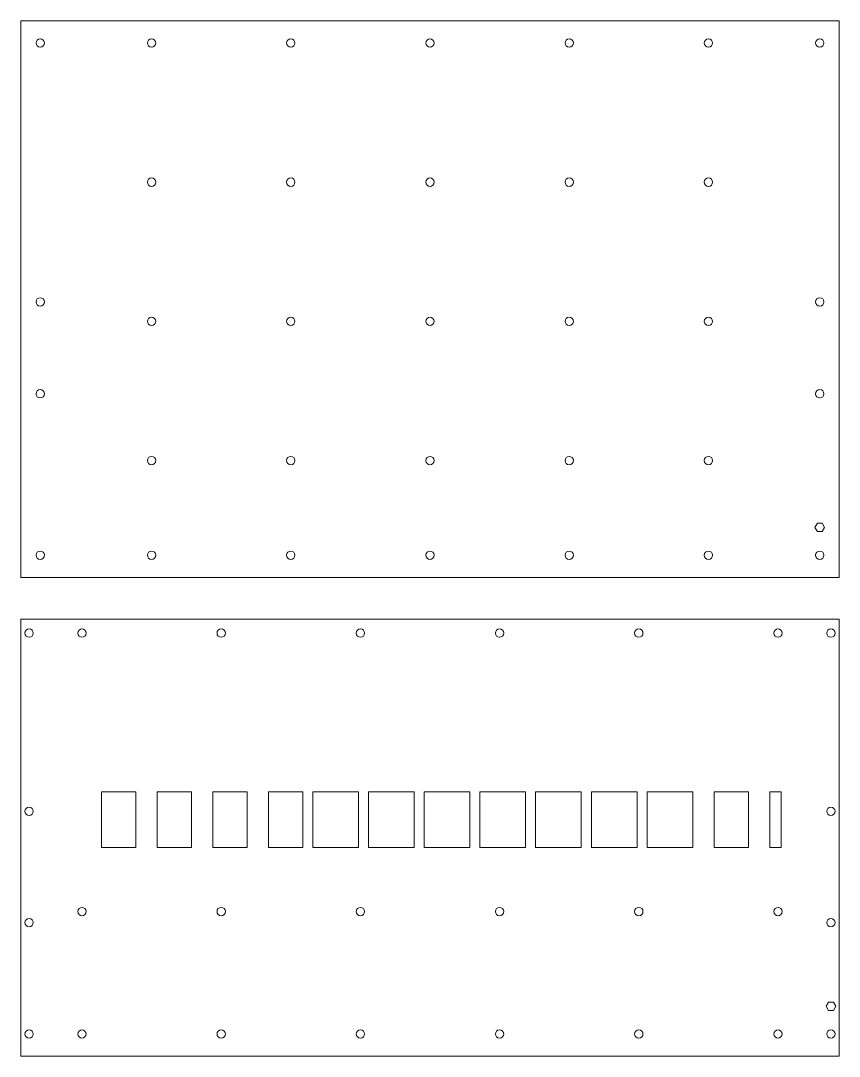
# Model space of a CAD drawing. Header units: millimetres. Extents: x -334 to 320, y -195 to 196.
# Drawn here: x -334 to -40, y -177 to 195 of the extents above; entities that cross this region are included whole.
import ezdxf

# ---------------------------------------------------------------- set-up
doc = ezdxf.new("R2010")
doc.units = ezdxf.units.MM
doc.header["$MEASUREMENT"] = 0
doc.layers.add('Layer 1', color=7, linetype='Continuous')

msp = doc.modelspace()

# ---------------------------------------------------------------- linework, layer by layer
at = {"layer": 'Layer 1', "lineweight": 15}
for points, knots in [([(-334, 195), (-334, 195), (-334, -5), (-334, -5), (-334, -5), (-334, -5), (-40, -5), (-40, -5), (-40, -5), (-40, -5), (-40, 195), (-40, 195), (-40, 195), (-40, 195), (-334, 195), (-334, 195)], [0, 0, 0, 0, 0.2, 0.2, 0.2, 0.2, 0.4, 0.4, 0.4, 0.4, 0.6, 0.6, 0.6, 0.6, 1, 1, 1, 1]), ([(-325.5, 187), (-325.5, 187.8284), (-326.1716, 188.5), (-327, 188.5), (-327, 188.5), (-327.8284, 188.5), (-328.5, 187.8284), (-328.5, 187), (-328.5, 187), (-328.5, 186.1716), (-327.8284, 185.5), (-327, 185.5), (-327, 185.5), (-326.1716, 185.5), (-325.5, 186.1716), (-325.5, 187)], [0, 0, 0, 0, 0.2, 0.2, 0.2, 0.2, 0.4, 0.4, 0.4, 0.4, 0.6, 0.6, 0.6, 0.6, 1, 1, 1, 1]), ([(-285.5, 187), (-285.5, 187.8284), (-286.1716, 188.5), (-287, 188.5), (-287, 188.5), (-287.8284, 188.5), (-288.5, 187.8284), (-288.5, 187), (-288.5, 187), (-288.5, 186.1716), (-287.8284, 185.5), (-287, 185.5), (-287, 185.5), (-286.1716, 185.5), (-285.5, 186.1716), (-285.5, 187)], [0, 0, 0, 0, 0.2, 0.2, 0.2, 0.2, 0.4, 0.4, 0.4, 0.4, 0.6, 0.6, 0.6, 0.6, 1, 1, 1, 1]), ([(-235.5, 187), (-235.5, 187.8284), (-236.1716, 188.5), (-237, 188.5), (-237, 188.5), (-237.8284, 188.5), (-238.5, 187.8284), (-238.5, 187), (-238.5, 187), (-238.5, 186.1716), (-237.8284, 185.5), (-237, 185.5), (-237, 185.5), (-236.1716, 185.5), (-235.5, 186.1716), (-235.5, 187)], [0, 0, 0, 0, 0.2, 0.2, 0.2, 0.2, 0.4, 0.4, 0.4, 0.4, 0.6, 0.6, 0.6, 0.6, 1, 1, 1, 1]), ([(-185.5, 187), (-185.5, 187.8284), (-186.1716, 188.5), (-187, 188.5), (-187, 188.5), (-187.8284, 188.5), (-188.5, 187.8284), (-188.5, 187), (-188.5, 187), (-188.5, 186.1716), (-187.8284, 185.5), (-187, 185.5), (-187, 185.5), (-186.1716, 185.5), (-185.5, 186.1716), (-185.5, 187)], [0, 0, 0, 0, 0.2, 0.2, 0.2, 0.2, 0.4, 0.4, 0.4, 0.4, 0.6, 0.6, 0.6, 0.6, 1, 1, 1, 1]), ([(-135.5, 187), (-135.5, 187.8284), (-136.1716, 188.5), (-137, 188.5), (-137, 188.5), (-137.8284, 188.5), (-138.5, 187.8284), (-138.5, 187), (-138.5, 187), (-138.5, 186.1716), (-137.8284, 185.5), (-137, 185.5), (-137, 185.5), (-136.1716, 185.5), (-135.5, 186.1716), (-135.5, 187)], [0, 0, 0, 0, 0.2, 0.2, 0.2, 0.2, 0.4, 0.4, 0.4, 0.4, 0.6, 0.6, 0.6, 0.6, 1, 1, 1, 1]), ([(-85.5, 187), (-85.5, 187.8284), (-86.1716, 188.5), (-87, 188.5), (-87, 188.5), (-87.8284, 188.5), (-88.5, 187.8284), (-88.5, 187), (-88.5, 187), (-88.5, 186.1716), (-87.8284, 185.5), (-87, 185.5), (-87, 185.5), (-86.1716, 185.5), (-85.5, 186.1716), (-85.5, 187)], [0, 0, 0, 0, 0.2, 0.2, 0.2, 0.2, 0.4, 0.4, 0.4, 0.4, 0.6, 0.6, 0.6, 0.6, 1, 1, 1, 1]), ([(-45.5, 187), (-45.5, 187.8284), (-46.1716, 188.5), (-47, 188.5), (-47, 188.5), (-47.8284, 188.5), (-48.5, 187.8284), (-48.5, 187), (-48.5, 187), (-48.5, 186.1716), (-47.8284, 185.5), (-47, 185.5), (-47, 185.5), (-46.1716, 185.5), (-45.5, 186.1716), (-45.5, 187)], [0, 0, 0, 0, 0.2, 0.2, 0.2, 0.2, 0.4, 0.4, 0.4, 0.4, 0.6, 0.6, 0.6, 0.6, 1, 1, 1, 1]), ([(-285.5, 137), (-285.5, 137.8284), (-286.1716, 138.5), (-287, 138.5), (-287, 138.5), (-287.8284, 138.5), (-288.5, 137.8284), (-288.5, 137), (-288.5, 137), (-288.5, 136.1716), (-287.8284, 135.5), (-287, 135.5), (-287, 135.5), (-286.1716, 135.5), (-285.5, 136.1716), (-285.5, 137)], [0, 0, 0, 0, 0.2, 0.2, 0.2, 0.2, 0.4, 0.4, 0.4, 0.4, 0.6, 0.6, 0.6, 0.6, 1, 1, 1, 1]), ([(-235.5, 137), (-235.5, 137.8284), (-236.1716, 138.5), (-237, 138.5), (-237, 138.5), (-237.8284, 138.5), (-238.5, 137.8284), (-238.5, 137), (-238.5, 137), (-238.5, 136.1716), (-237.8284, 135.5), (-237, 135.5), (-237, 135.5), (-236.1716, 135.5), (-235.5, 136.1716), (-235.5, 137)], [0, 0, 0, 0, 0.2, 0.2, 0.2, 0.2, 0.4, 0.4, 0.4, 0.4, 0.6, 0.6, 0.6, 0.6, 1, 1, 1, 1]), ([(-185.5, 137), (-185.5, 137.8284), (-186.1716, 138.5), (-187, 138.5), (-187, 138.5), (-187.8284, 138.5), (-188.5, 137.8284), (-188.5, 137), (-188.5, 137), (-188.5, 136.1716), (-187.8284, 135.5), (-187, 135.5), (-187, 135.5), (-186.1716, 135.5), (-185.5, 136.1716), (-185.5, 137)], [0, 0, 0, 0, 0.2, 0.2, 0.2, 0.2, 0.4, 0.4, 0.4, 0.4, 0.6, 0.6, 0.6, 0.6, 1, 1, 1, 1]), ([(-135.5, 137), (-135.5, 137.8284), (-136.1716, 138.5), (-137, 138.5), (-137, 138.5), (-137.8284, 138.5), (-138.5, 137.8284), (-138.5, 137), (-138.5, 137), (-138.5, 136.1716), (-137.8284, 135.5), (-137, 135.5), (-137, 135.5), (-136.1716, 135.5), (-135.5, 136.1716), (-135.5, 137)], [0, 0, 0, 0, 0.2, 0.2, 0.2, 0.2, 0.4, 0.4, 0.4, 0.4, 0.6, 0.6, 0.6, 0.6, 1, 1, 1, 1]), ([(-85.5, 137), (-85.5, 137.8284), (-86.1716, 138.5), (-87, 138.5), (-87, 138.5), (-87.8284, 138.5), (-88.5, 137.8284), (-88.5, 137), (-88.5, 137), (-88.5, 136.1716), (-87.8284, 135.5), (-87, 135.5), (-87, 135.5), (-86.1716, 135.5), (-85.5, 136.1716), (-85.5, 137)], [0, 0, 0, 0, 0.2, 0.2, 0.2, 0.2, 0.4, 0.4, 0.4, 0.4, 0.6, 0.6, 0.6, 0.6, 1, 1, 1, 1]), ([(-325.5, 94), (-325.5, 94.8284), (-326.1716, 95.5), (-327, 95.5), (-327, 95.5), (-327.8284, 95.5), (-328.5, 94.8284), (-328.5, 94), (-328.5, 94), (-328.5, 93.1716), (-327.8284, 92.5), (-327, 92.5), (-327, 92.5), (-326.1716, 92.5), (-325.5, 93.1716), (-325.5, 94)], [0, 0, 0, 0, 0.2, 0.2, 0.2, 0.2, 0.4, 0.4, 0.4, 0.4, 0.6, 0.6, 0.6, 0.6, 1, 1, 1, 1]), ([(-45.5, 94), (-45.5, 94.8284), (-46.1716, 95.5), (-47, 95.5), (-47, 95.5), (-47.8284, 95.5), (-48.5, 94.8284), (-48.5, 94), (-48.5, 94), (-48.5, 93.1716), (-47.8284, 92.5), (-47, 92.5), (-47, 92.5), (-46.1716, 92.5), (-45.5, 93.1716), (-45.5, 94)], [0, 0, 0, 0, 0.2, 0.2, 0.2, 0.2, 0.4, 0.4, 0.4, 0.4, 0.6, 0.6, 0.6, 0.6, 1, 1, 1, 1]), ([(-285.5, 87), (-285.5, 87.8284), (-286.1716, 88.5), (-287, 88.5), (-287, 88.5), (-287.8284, 88.5), (-288.5, 87.8284), (-288.5, 87), (-288.5, 87), (-288.5, 86.1716), (-287.8284, 85.5), (-287, 85.5), (-287, 85.5), (-286.1716, 85.5), (-285.5, 86.1716), (-285.5, 87)], [0, 0, 0, 0, 0.2, 0.2, 0.2, 0.2, 0.4, 0.4, 0.4, 0.4, 0.6, 0.6, 0.6, 0.6, 1, 1, 1, 1]), ([(-235.5, 87), (-235.5, 87.8284), (-236.1716, 88.5), (-237, 88.5), (-237, 88.5), (-237.8284, 88.5), (-238.5, 87.8284), (-238.5, 87), (-238.5, 87), (-238.5, 86.1716), (-237.8284, 85.5), (-237, 85.5), (-237, 85.5), (-236.1716, 85.5), (-235.5, 86.1716), (-235.5, 87)], [0, 0, 0, 0, 0.2, 0.2, 0.2, 0.2, 0.4, 0.4, 0.4, 0.4, 0.6, 0.6, 0.6, 0.6, 1, 1, 1, 1]), ([(-185.5, 87), (-185.5, 87.8284), (-186.1716, 88.5), (-187, 88.5), (-187, 88.5), (-187.8284, 88.5), (-188.5, 87.8284), (-188.5, 87), (-188.5, 87), (-188.5, 86.1716), (-187.8284, 85.5), (-187, 85.5), (-187, 85.5), (-186.1716, 85.5), (-185.5, 86.1716), (-185.5, 87)], [0, 0, 0, 0, 0.2, 0.2, 0.2, 0.2, 0.4, 0.4, 0.4, 0.4, 0.6, 0.6, 0.6, 0.6, 1, 1, 1, 1]), ([(-135.5, 87), (-135.5, 87.8284), (-136.1716, 88.5), (-137, 88.5), (-137, 88.5), (-137.8284, 88.5), (-138.5, 87.8284), (-138.5, 87), (-138.5, 87), (-138.5, 86.1716), (-137.8284, 85.5), (-137, 85.5), (-137, 85.5), (-136.1716, 85.5), (-135.5, 86.1716), (-135.5, 87)], [0, 0, 0, 0, 0.2, 0.2, 0.2, 0.2, 0.4, 0.4, 0.4, 0.4, 0.6, 0.6, 0.6, 0.6, 1, 1, 1, 1]), ([(-85.5, 87), (-85.5, 87.8284), (-86.1716, 88.5), (-87, 88.5), (-87, 88.5), (-87.8284, 88.5), (-88.5, 87.8284), (-88.5, 87), (-88.5, 87), (-88.5, 86.1716), (-87.8284, 85.5), (-87, 85.5), (-87, 85.5), (-86.1716, 85.5), (-85.5, 86.1716), (-85.5, 87)], [0, 0, 0, 0, 0.2, 0.2, 0.2, 0.2, 0.4, 0.4, 0.4, 0.4, 0.6, 0.6, 0.6, 0.6, 1, 1, 1, 1]), ([(-325.5, 61), (-325.5, 61.8284), (-326.1716, 62.5), (-327, 62.5), (-327, 62.5), (-327.8284, 62.5), (-328.5, 61.8284), (-328.5, 61), (-328.5, 61), (-328.5, 60.1716), (-327.8284, 59.5), (-327, 59.5), (-327, 59.5), (-326.1716, 59.5), (-325.5, 60.1716), (-325.5, 61)], [0, 0, 0, 0, 0.2, 0.2, 0.2, 0.2, 0.4, 0.4, 0.4, 0.4, 0.6, 0.6, 0.6, 0.6, 1, 1, 1, 1]), ([(-45.5, 61), (-45.5, 61.8284), (-46.1716, 62.5), (-47, 62.5), (-47, 62.5), (-47.8284, 62.5), (-48.5, 61.8284), (-48.5, 61), (-48.5, 61), (-48.5, 60.1716), (-47.8284, 59.5), (-47, 59.5), (-47, 59.5), (-46.1716, 59.5), (-45.5, 60.1716), (-45.5, 61)], [0, 0, 0, 0, 0.2, 0.2, 0.2, 0.2, 0.4, 0.4, 0.4, 0.4, 0.6, 0.6, 0.6, 0.6, 1, 1, 1, 1]), ([(-285.5, 37), (-285.5, 37.8284), (-286.1716, 38.5), (-287, 38.5), (-287, 38.5), (-287.8284, 38.5), (-288.5, 37.8284), (-288.5, 37), (-288.5, 37), (-288.5, 36.1716), (-287.8284, 35.5), (-287, 35.5), (-287, 35.5), (-286.1716, 35.5), (-285.5, 36.1716), (-285.5, 37)], [0, 0, 0, 0, 0.2, 0.2, 0.2, 0.2, 0.4, 0.4, 0.4, 0.4, 0.6, 0.6, 0.6, 0.6, 1, 1, 1, 1]), ([(-235.5, 37), (-235.5, 37.8284), (-236.1716, 38.5), (-237, 38.5), (-237, 38.5), (-237.8284, 38.5), (-238.5, 37.8284), (-238.5, 37), (-238.5, 37), (-238.5, 36.1716), (-237.8284, 35.5), (-237, 35.5), (-237, 35.5), (-236.1716, 35.5), (-235.5, 36.1716), (-235.5, 37)], [0, 0, 0, 0, 0.2, 0.2, 0.2, 0.2, 0.4, 0.4, 0.4, 0.4, 0.6, 0.6, 0.6, 0.6, 1, 1, 1, 1]), ([(-185.5, 37), (-185.5, 37.8284), (-186.1716, 38.5), (-187, 38.5), (-187, 38.5), (-187.8284, 38.5), (-188.5, 37.8284), (-188.5, 37), (-188.5, 37), (-188.5, 36.1716), (-187.8284, 35.5), (-187, 35.5), (-187, 35.5), (-186.1716, 35.5), (-185.5, 36.1716), (-185.5, 37)], [0, 0, 0, 0, 0.2, 0.2, 0.2, 0.2, 0.4, 0.4, 0.4, 0.4, 0.6, 0.6, 0.6, 0.6, 1, 1, 1, 1]), ([(-135.5, 37), (-135.5, 37.8284), (-136.1716, 38.5), (-137, 38.5), (-137, 38.5), (-137.8284, 38.5), (-138.5, 37.8284), (-138.5, 37), (-138.5, 37), (-138.5, 36.1716), (-137.8284, 35.5), (-137, 35.5), (-137, 35.5), (-136.1716, 35.5), (-135.5, 36.1716), (-135.5, 37)], [0, 0, 0, 0, 0.2, 0.2, 0.2, 0.2, 0.4, 0.4, 0.4, 0.4, 0.6, 0.6, 0.6, 0.6, 1, 1, 1, 1]), ([(-85.5, 37), (-85.5, 37.8284), (-86.1716, 38.5), (-87, 38.5), (-87, 38.5), (-87.8284, 38.5), (-88.5, 37.8284), (-88.5, 37), (-88.5, 37), (-88.5, 36.1716), (-87.8284, 35.5), (-87, 35.5), (-87, 35.5), (-86.1716, 35.5), (-85.5, 36.1716), (-85.5, 37)], [0, 0, 0, 0, 0.2, 0.2, 0.2, 0.2, 0.4, 0.4, 0.4, 0.4, 0.6, 0.6, 0.6, 0.6, 1, 1, 1, 1]), ([(-45.2679, 13), (-45.2679, 13), (-46.134, 14.5), (-46.134, 14.5), (-46.134, 14.5), (-46.134, 14.5), (-47.866, 14.5), (-47.866, 14.5), (-47.866, 14.5), (-47.866, 14.5), (-48.7321, 13), (-48.7321, 13), (-48.7321, 13), (-48.7321, 13), (-47.866, 11.5), (-47.866, 11.5), (-47.866, 11.5), (-47.866, 11.5), (-46.134, 11.5), (-46.134, 11.5), (-46.134, 11.5), (-46.134, 11.5), (-45.2679, 13), (-45.2679, 13)], [0, 0, 0, 0, 0.14285714, 0.14285714, 0.14285714, 0.14285714, 0.28571429, 0.28571429, 0.28571429, 0.28571429, 0.42857143, 0.42857143, 0.42857143, 0.42857143, 0.57142857, 0.57142857, 0.57142857, 0.57142857, 0.71428571, 0.71428571, 0.71428571, 0.71428571, 1, 1, 1, 1]), ([(-325.5, 3), (-325.5, 3.8284), (-326.1716, 4.5), (-327, 4.5), (-327, 4.5), (-327.8284, 4.5), (-328.5, 3.8284), (-328.5, 3), (-328.5, 3), (-328.5, 2.1716), (-327.8284, 1.5), (-327, 1.5), (-327, 1.5), (-326.1716, 1.5), (-325.5, 2.1716), (-325.5, 3)], [0, 0, 0, 0, 0.2, 0.2, 0.2, 0.2, 0.4, 0.4, 0.4, 0.4, 0.6, 0.6, 0.6, 0.6, 1, 1, 1, 1]), ([(-285.5, 3), (-285.5, 3.8284), (-286.1716, 4.5), (-287, 4.5), (-287, 4.5), (-287.8284, 4.5), (-288.5, 3.8284), (-288.5, 3), (-288.5, 3), (-288.5, 2.1716), (-287.8284, 1.5), (-287, 1.5), (-287, 1.5), (-286.1716, 1.5), (-285.5, 2.1716), (-285.5, 3)], [0, 0, 0, 0, 0.2, 0.2, 0.2, 0.2, 0.4, 0.4, 0.4, 0.4, 0.6, 0.6, 0.6, 0.6, 1, 1, 1, 1]), ([(-235.5, 3), (-235.5, 3.8284), (-236.1716, 4.5), (-237, 4.5), (-237, 4.5), (-237.8284, 4.5), (-238.5, 3.8284), (-238.5, 3), (-238.5, 3), (-238.5, 2.1716), (-237.8284, 1.5), (-237, 1.5), (-237, 1.5), (-236.1716, 1.5), (-235.5, 2.1716), (-235.5, 3)], [0, 0, 0, 0, 0.2, 0.2, 0.2, 0.2, 0.4, 0.4, 0.4, 0.4, 0.6, 0.6, 0.6, 0.6, 1, 1, 1, 1]), ([(-185.5, 3), (-185.5, 3.8284), (-186.1716, 4.5), (-187, 4.5), (-187, 4.5), (-187.8284, 4.5), (-188.5, 3.8284), (-188.5, 3), (-188.5, 3), (-188.5, 2.1716), (-187.8284, 1.5), (-187, 1.5), (-187, 1.5), (-186.1716, 1.5), (-185.5, 2.1716), (-185.5, 3)], [0, 0, 0, 0, 0.2, 0.2, 0.2, 0.2, 0.4, 0.4, 0.4, 0.4, 0.6, 0.6, 0.6, 0.6, 1, 1, 1, 1]), ([(-135.5, 3), (-135.5, 3.8284), (-136.1716, 4.5), (-137, 4.5), (-137, 4.5), (-137.8284, 4.5), (-138.5, 3.8284), (-138.5, 3), (-138.5, 3), (-138.5, 2.1716), (-137.8284, 1.5), (-137, 1.5), (-137, 1.5), (-136.1716, 1.5), (-135.5, 2.1716), (-135.5, 3)], [0, 0, 0, 0, 0.2, 0.2, 0.2, 0.2, 0.4, 0.4, 0.4, 0.4, 0.6, 0.6, 0.6, 0.6, 1, 1, 1, 1]), ([(-85.5, 3), (-85.5, 3.8284), (-86.1716, 4.5), (-87, 4.5), (-87, 4.5), (-87.8284, 4.5), (-88.5, 3.8284), (-88.5, 3), (-88.5, 3), (-88.5, 2.1716), (-87.8284, 1.5), (-87, 1.5), (-87, 1.5), (-86.1716, 1.5), (-85.5, 2.1716), (-85.5, 3)], [0, 0, 0, 0, 0.2, 0.2, 0.2, 0.2, 0.4, 0.4, 0.4, 0.4, 0.6, 0.6, 0.6, 0.6, 1, 1, 1, 1]), ([(-45.5, 3), (-45.5, 3.8284), (-46.1716, 4.5), (-47, 4.5), (-47, 4.5), (-47.8284, 4.5), (-48.5, 3.8284), (-48.5, 3), (-48.5, 3), (-48.5, 2.1716), (-47.8284, 1.5), (-47, 1.5), (-47, 1.5), (-46.1716, 1.5), (-45.5, 2.1716), (-45.5, 3)], [0, 0, 0, 0, 0.2, 0.2, 0.2, 0.2, 0.4, 0.4, 0.4, 0.4, 0.6, 0.6, 0.6, 0.6, 1, 1, 1, 1]), ([(-40, -177), (-40, -177), (-40, -20), (-40, -20), (-40, -20), (-40, -20), (-334, -20), (-334, -20), (-334, -20), (-334, -20), (-334, -177), (-334, -177), (-334, -177), (-334, -177), (-40, -177), (-40, -177)], [0, 0, 0, 0, 0.2, 0.2, 0.2, 0.2, 0.4, 0.4, 0.4, 0.4, 0.6, 0.6, 0.6, 0.6, 1, 1, 1, 1]), ([(-331, -26.5), (-330.1716, -26.5), (-329.5, -25.8284), (-329.5, -25), (-329.5, -25), (-329.5, -24.1716), (-330.1716, -23.5), (-331, -23.5), (-331, -23.5), (-331.8284, -23.5), (-332.5, -24.1716), (-332.5, -25), (-332.5, -25), (-332.5, -25.8284), (-331.8284, -26.5), (-331, -26.5)], [0, 0, 0, 0, 0.2, 0.2, 0.2, 0.2, 0.4, 0.4, 0.4, 0.4, 0.6, 0.6, 0.6, 0.6, 1, 1, 1, 1]), ([(-312, -26.5), (-311.1716, -26.5), (-310.5, -25.8284), (-310.5, -25), (-310.5, -25), (-310.5, -24.1716), (-311.1716, -23.5), (-312, -23.5), (-312, -23.5), (-312.8284, -23.5), (-313.5, -24.1716), (-313.5, -25), (-313.5, -25), (-313.5, -25.8284), (-312.8284, -26.5), (-312, -26.5)], [0, 0, 0, 0, 0.2, 0.2, 0.2, 0.2, 0.4, 0.4, 0.4, 0.4, 0.6, 0.6, 0.6, 0.6, 1, 1, 1, 1]), ([(-262, -26.5), (-261.1716, -26.5), (-260.5, -25.8284), (-260.5, -25), (-260.5, -25), (-260.5, -24.1716), (-261.1716, -23.5), (-262, -23.5), (-262, -23.5), (-262.8284, -23.5), (-263.5, -24.1716), (-263.5, -25), (-263.5, -25), (-263.5, -25.8284), (-262.8284, -26.5), (-262, -26.5)], [0, 0, 0, 0, 0.2, 0.2, 0.2, 0.2, 0.4, 0.4, 0.4, 0.4, 0.6, 0.6, 0.6, 0.6, 1, 1, 1, 1]), ([(-212, -26.5), (-211.1716, -26.5), (-210.5, -25.8284), (-210.5, -25), (-210.5, -25), (-210.5, -24.1716), (-211.1716, -23.5), (-212, -23.5), (-212, -23.5), (-212.8284, -23.5), (-213.5, -24.1716), (-213.5, -25), (-213.5, -25), (-213.5, -25.8284), (-212.8284, -26.5), (-212, -26.5)], [0, 0, 0, 0, 0.2, 0.2, 0.2, 0.2, 0.4, 0.4, 0.4, 0.4, 0.6, 0.6, 0.6, 0.6, 1, 1, 1, 1]), ([(-162, -26.5), (-161.1716, -26.5), (-160.5, -25.8284), (-160.5, -25), (-160.5, -25), (-160.5, -24.1716), (-161.1716, -23.5), (-162, -23.5), (-162, -23.5), (-162.8284, -23.5), (-163.5, -24.1716), (-163.5, -25), (-163.5, -25), (-163.5, -25.8284), (-162.8284, -26.5), (-162, -26.5)], [0, 0, 0, 0, 0.2, 0.2, 0.2, 0.2, 0.4, 0.4, 0.4, 0.4, 0.6, 0.6, 0.6, 0.6, 1, 1, 1, 1]), ([(-112, -26.5), (-111.1716, -26.5), (-110.5, -25.8284), (-110.5, -25), (-110.5, -25), (-110.5, -24.1716), (-111.1716, -23.5), (-112, -23.5), (-112, -23.5), (-112.8284, -23.5), (-113.5, -24.1716), (-113.5, -25), (-113.5, -25), (-113.5, -25.8284), (-112.8284, -26.5), (-112, -26.5)], [0, 0, 0, 0, 0.2, 0.2, 0.2, 0.2, 0.4, 0.4, 0.4, 0.4, 0.6, 0.6, 0.6, 0.6, 1, 1, 1, 1]), ([(-62, -26.5), (-61.1716, -26.5), (-60.5, -25.8284), (-60.5, -25), (-60.5, -25), (-60.5, -24.1716), (-61.1716, -23.5), (-62, -23.5), (-62, -23.5), (-62.8284, -23.5), (-63.5, -24.1716), (-63.5, -25), (-63.5, -25), (-63.5, -25.8284), (-62.8284, -26.5), (-62, -26.5)], [0, 0, 0, 0, 0.2, 0.2, 0.2, 0.2, 0.4, 0.4, 0.4, 0.4, 0.6, 0.6, 0.6, 0.6, 1, 1, 1, 1]), ([(-43, -26.5), (-42.1716, -26.5), (-41.5, -25.8284), (-41.5, -25), (-41.5, -25), (-41.5, -24.1716), (-42.1716, -23.5), (-43, -23.5), (-43, -23.5), (-43.8284, -23.5), (-44.5, -24.1716), (-44.5, -25), (-44.5, -25), (-44.5, -25.8284), (-43.8284, -26.5), (-43, -26.5)], [0, 0, 0, 0, 0.2, 0.2, 0.2, 0.2, 0.4, 0.4, 0.4, 0.4, 0.6, 0.6, 0.6, 0.6, 1, 1, 1, 1]), ([(-292.65, -102), (-292.65, -102), (-304.95, -102), (-304.95, -102), (-304.95, -102), (-304.95, -102), (-304.95, -82), (-304.95, -82), (-304.95, -82), (-304.95, -82), (-292.65, -82), (-292.65, -82), (-292.65, -82), (-292.65, -82), (-292.65, -102), (-292.65, -102)], [0, 0, 0, 0, 0.2, 0.2, 0.2, 0.2, 0.4, 0.4, 0.4, 0.4, 0.6, 0.6, 0.6, 0.6, 1, 1, 1, 1]), ([(-272.65, -102), (-272.65, -102), (-284.95, -102), (-284.95, -102), (-284.95, -102), (-284.95, -102), (-284.95, -82), (-284.95, -82), (-284.95, -82), (-284.95, -82), (-272.65, -82), (-272.65, -82), (-272.65, -82), (-272.65, -82), (-272.65, -102), (-272.65, -102)], [0, 0, 0, 0, 0.2, 0.2, 0.2, 0.2, 0.4, 0.4, 0.4, 0.4, 0.6, 0.6, 0.6, 0.6, 1, 1, 1, 1]), ([(-252.65, -102), (-252.65, -102), (-264.95, -102), (-264.95, -102), (-264.95, -102), (-264.95, -102), (-264.95, -82), (-264.95, -82), (-264.95, -82), (-264.95, -82), (-252.65, -82), (-252.65, -82), (-252.65, -82), (-252.65, -82), (-252.65, -102), (-252.65, -102)], [0, 0, 0, 0, 0.2, 0.2, 0.2, 0.2, 0.4, 0.4, 0.4, 0.4, 0.6, 0.6, 0.6, 0.6, 1, 1, 1, 1]), ([(-232.65, -102), (-232.65, -102), (-244.95, -102), (-244.95, -102), (-244.95, -102), (-244.95, -102), (-244.95, -82), (-244.95, -82), (-244.95, -82), (-244.95, -82), (-232.65, -82), (-232.65, -82), (-232.65, -82), (-232.65, -82), (-232.65, -102), (-232.65, -102)], [0, 0, 0, 0, 0.2, 0.2, 0.2, 0.2, 0.4, 0.4, 0.4, 0.4, 0.6, 0.6, 0.6, 0.6, 1, 1, 1, 1]), ([(-229.05, -102), (-229.05, -102), (-229.05, -82), (-229.05, -82), (-229.05, -82), (-229.05, -82), (-212.65, -82), (-212.65, -82), (-212.65, -82), (-212.65, -82), (-212.65, -102), (-212.65, -102), (-212.65, -102), (-212.65, -102), (-229.05, -102), (-229.05, -102)], [0, 0, 0, 0, 0.2, 0.2, 0.2, 0.2, 0.4, 0.4, 0.4, 0.4, 0.6, 0.6, 0.6, 0.6, 1, 1, 1, 1]), ([(-209.05, -102), (-209.05, -102), (-209.05, -82), (-209.05, -82), (-209.05, -82), (-209.05, -82), (-192.65, -82), (-192.65, -82), (-192.65, -82), (-192.65, -82), (-192.65, -102), (-192.65, -102), (-192.65, -102), (-192.65, -102), (-209.05, -102), (-209.05, -102)], [0, 0, 0, 0, 0.2, 0.2, 0.2, 0.2, 0.4, 0.4, 0.4, 0.4, 0.6, 0.6, 0.6, 0.6, 1, 1, 1, 1]), ([(-189.05, -102), (-189.05, -102), (-189.05, -82), (-189.05, -82), (-189.05, -82), (-189.05, -82), (-172.65, -82), (-172.65, -82), (-172.65, -82), (-172.65, -82), (-172.65, -102), (-172.65, -102), (-172.65, -102), (-172.65, -102), (-189.05, -102), (-189.05, -102)], [0, 0, 0, 0, 0.2, 0.2, 0.2, 0.2, 0.4, 0.4, 0.4, 0.4, 0.6, 0.6, 0.6, 0.6, 1, 1, 1, 1]), ([(-169.05, -102), (-169.05, -102), (-169.05, -82), (-169.05, -82), (-169.05, -82), (-169.05, -82), (-152.65, -82), (-152.65, -82), (-152.65, -82), (-152.65, -82), (-152.65, -102), (-152.65, -102), (-152.65, -102), (-152.65, -102), (-169.05, -102), (-169.05, -102)], [0, 0, 0, 0, 0.2, 0.2, 0.2, 0.2, 0.4, 0.4, 0.4, 0.4, 0.6, 0.6, 0.6, 0.6, 1, 1, 1, 1]), ([(-149.05, -102), (-149.05, -102), (-149.05, -82), (-149.05, -82), (-149.05, -82), (-149.05, -82), (-132.65, -82), (-132.65, -82), (-132.65, -82), (-132.65, -82), (-132.65, -102), (-132.65, -102), (-132.65, -102), (-132.65, -102), (-149.05, -102), (-149.05, -102)], [0, 0, 0, 0, 0.2, 0.2, 0.2, 0.2, 0.4, 0.4, 0.4, 0.4, 0.6, 0.6, 0.6, 0.6, 1, 1, 1, 1]), ([(-129.05, -102), (-129.05, -102), (-129.05, -82), (-129.05, -82), (-129.05, -82), (-129.05, -82), (-112.65, -82), (-112.65, -82), (-112.65, -82), (-112.65, -82), (-112.65, -102), (-112.65, -102), (-112.65, -102), (-112.65, -102), (-129.05, -102), (-129.05, -102)], [0, 0, 0, 0, 0.2, 0.2, 0.2, 0.2, 0.4, 0.4, 0.4, 0.4, 0.6, 0.6, 0.6, 0.6, 1, 1, 1, 1]), ([(-109.05, -102), (-109.05, -102), (-109.05, -82), (-109.05, -82), (-109.05, -82), (-109.05, -82), (-92.65, -82), (-92.65, -82), (-92.65, -82), (-92.65, -82), (-92.65, -102), (-92.65, -102), (-92.65, -102), (-92.65, -102), (-109.05, -102), (-109.05, -102)], [0, 0, 0, 0, 0.2, 0.2, 0.2, 0.2, 0.4, 0.4, 0.4, 0.4, 0.6, 0.6, 0.6, 0.6, 1, 1, 1, 1]), ([(-72.65, -102), (-72.65, -102), (-84.95, -102), (-84.95, -102), (-84.95, -102), (-84.95, -102), (-84.95, -82), (-84.95, -82), (-84.95, -82), (-84.95, -82), (-72.65, -82), (-72.65, -82), (-72.65, -82), (-72.65, -82), (-72.65, -102), (-72.65, -102)], [0, 0, 0, 0, 0.2, 0.2, 0.2, 0.2, 0.4, 0.4, 0.4, 0.4, 0.6, 0.6, 0.6, 0.6, 1, 1, 1, 1]), ([(-60.85, -102), (-60.85, -102), (-64.95, -102), (-64.95, -102), (-64.95, -102), (-64.95, -102), (-64.95, -82), (-64.95, -82), (-64.95, -82), (-64.95, -82), (-60.85, -82), (-60.85, -82), (-60.85, -82), (-60.85, -82), (-60.85, -102), (-60.85, -102)], [0, 0, 0, 0, 0.2, 0.2, 0.2, 0.2, 0.4, 0.4, 0.4, 0.4, 0.6, 0.6, 0.6, 0.6, 1, 1, 1, 1]), ([(-331, -90.5), (-330.1716, -90.5), (-329.5, -89.8284), (-329.5, -89), (-329.5, -89), (-329.5, -88.1716), (-330.1716, -87.5), (-331, -87.5), (-331, -87.5), (-331.8284, -87.5), (-332.5, -88.1716), (-332.5, -89), (-332.5, -89), (-332.5, -89.8284), (-331.8284, -90.5), (-331, -90.5)], [0, 0, 0, 0, 0.2, 0.2, 0.2, 0.2, 0.4, 0.4, 0.4, 0.4, 0.6, 0.6, 0.6, 0.6, 1, 1, 1, 1]), ([(-43, -90.5), (-42.1716, -90.5), (-41.5, -89.8284), (-41.5, -89), (-41.5, -89), (-41.5, -88.1716), (-42.1716, -87.5), (-43, -87.5), (-43, -87.5), (-43.8284, -87.5), (-44.5, -88.1716), (-44.5, -89), (-44.5, -89), (-44.5, -89.8284), (-43.8284, -90.5), (-43, -90.5)], [0, 0, 0, 0, 0.2, 0.2, 0.2, 0.2, 0.4, 0.4, 0.4, 0.4, 0.6, 0.6, 0.6, 0.6, 1, 1, 1, 1]), ([(-312, -126.5), (-311.1716, -126.5), (-310.5, -125.8284), (-310.5, -125), (-310.5, -125), (-310.5, -124.1716), (-311.1716, -123.5), (-312, -123.5), (-312, -123.5), (-312.8284, -123.5), (-313.5, -124.1716), (-313.5, -125), (-313.5, -125), (-313.5, -125.8284), (-312.8284, -126.5), (-312, -126.5)], [0, 0, 0, 0, 0.2, 0.2, 0.2, 0.2, 0.4, 0.4, 0.4, 0.4, 0.6, 0.6, 0.6, 0.6, 1, 1, 1, 1]), ([(-262, -126.5), (-261.1716, -126.5), (-260.5, -125.8284), (-260.5, -125), (-260.5, -125), (-260.5, -124.1716), (-261.1716, -123.5), (-262, -123.5), (-262, -123.5), (-262.8284, -123.5), (-263.5, -124.1716), (-263.5, -125), (-263.5, -125), (-263.5, -125.8284), (-262.8284, -126.5), (-262, -126.5)], [0, 0, 0, 0, 0.2, 0.2, 0.2, 0.2, 0.4, 0.4, 0.4, 0.4, 0.6, 0.6, 0.6, 0.6, 1, 1, 1, 1]), ([(-212, -126.5), (-211.1716, -126.5), (-210.5, -125.8284), (-210.5, -125), (-210.5, -125), (-210.5, -124.1716), (-211.1716, -123.5), (-212, -123.5), (-212, -123.5), (-212.8284, -123.5), (-213.5, -124.1716), (-213.5, -125), (-213.5, -125), (-213.5, -125.8284), (-212.8284, -126.5), (-212, -126.5)], [0, 0, 0, 0, 0.2, 0.2, 0.2, 0.2, 0.4, 0.4, 0.4, 0.4, 0.6, 0.6, 0.6, 0.6, 1, 1, 1, 1]), ([(-162, -126.5), (-161.1716, -126.5), (-160.5, -125.8284), (-160.5, -125), (-160.5, -125), (-160.5, -124.1716), (-161.1716, -123.5), (-162, -123.5), (-162, -123.5), (-162.8284, -123.5), (-163.5, -124.1716), (-163.5, -125), (-163.5, -125), (-163.5, -125.8284), (-162.8284, -126.5), (-162, -126.5)], [0, 0, 0, 0, 0.2, 0.2, 0.2, 0.2, 0.4, 0.4, 0.4, 0.4, 0.6, 0.6, 0.6, 0.6, 1, 1, 1, 1]), ([(-112, -126.5), (-111.1716, -126.5), (-110.5, -125.8284), (-110.5, -125), (-110.5, -125), (-110.5, -124.1716), (-111.1716, -123.5), (-112, -123.5), (-112, -123.5), (-112.8284, -123.5), (-113.5, -124.1716), (-113.5, -125), (-113.5, -125), (-113.5, -125.8284), (-112.8284, -126.5), (-112, -126.5)], [0, 0, 0, 0, 0.2, 0.2, 0.2, 0.2, 0.4, 0.4, 0.4, 0.4, 0.6, 0.6, 0.6, 0.6, 1, 1, 1, 1]), ([(-62, -126.5), (-61.1716, -126.5), (-60.5, -125.8284), (-60.5, -125), (-60.5, -125), (-60.5, -124.1716), (-61.1716, -123.5), (-62, -123.5), (-62, -123.5), (-62.8284, -123.5), (-63.5, -124.1716), (-63.5, -125), (-63.5, -125), (-63.5, -125.8284), (-62.8284, -126.5), (-62, -126.5)], [0, 0, 0, 0, 0.2, 0.2, 0.2, 0.2, 0.4, 0.4, 0.4, 0.4, 0.6, 0.6, 0.6, 0.6, 1, 1, 1, 1]), ([(-331, -130.5), (-330.1716, -130.5), (-329.5, -129.8284), (-329.5, -129), (-329.5, -129), (-329.5, -128.1716), (-330.1716, -127.5), (-331, -127.5), (-331, -127.5), (-331.8284, -127.5), (-332.5, -128.1716), (-332.5, -129), (-332.5, -129), (-332.5, -129.8284), (-331.8284, -130.5), (-331, -130.5)], [0, 0, 0, 0, 0.2, 0.2, 0.2, 0.2, 0.4, 0.4, 0.4, 0.4, 0.6, 0.6, 0.6, 0.6, 1, 1, 1, 1]), ([(-43, -130.5), (-42.1716, -130.5), (-41.5, -129.8284), (-41.5, -129), (-41.5, -129), (-41.5, -128.1716), (-42.1716, -127.5), (-43, -127.5), (-43, -127.5), (-43.8284, -127.5), (-44.5, -128.1716), (-44.5, -129), (-44.5, -129), (-44.5, -129.8284), (-43.8284, -130.5), (-43, -130.5)], [0, 0, 0, 0, 0.2, 0.2, 0.2, 0.2, 0.4, 0.4, 0.4, 0.4, 0.6, 0.6, 0.6, 0.6, 1, 1, 1, 1]), ([(-43.866, -160.5), (-43.866, -160.5), (-42.134, -160.5), (-42.134, -160.5), (-42.134, -160.5), (-42.134, -160.5), (-41.2679, -159), (-41.2679, -159), (-41.2679, -159), (-41.2679, -159), (-42.134, -157.5), (-42.134, -157.5), (-42.134, -157.5), (-42.134, -157.5), (-43.866, -157.5), (-43.866, -157.5), (-43.866, -157.5), (-43.866, -157.5), (-44.7321, -159), (-44.7321, -159), (-44.7321, -159), (-44.7321, -159), (-43.866, -160.5), (-43.866, -160.5)], [0, 0, 0, 0, 0.14285714, 0.14285714, 0.14285714, 0.14285714, 0.28571429, 0.28571429, 0.28571429, 0.28571429, 0.42857143, 0.42857143, 0.42857143, 0.42857143, 0.57142857, 0.57142857, 0.57142857, 0.57142857, 0.71428571, 0.71428571, 0.71428571, 0.71428571, 1, 1, 1, 1]), ([(-331, -170.5), (-330.1716, -170.5), (-329.5, -169.8284), (-329.5, -169), (-329.5, -169), (-329.5, -168.1716), (-330.1716, -167.5), (-331, -167.5), (-331, -167.5), (-331.8284, -167.5), (-332.5, -168.1716), (-332.5, -169), (-332.5, -169), (-332.5, -169.8284), (-331.8284, -170.5), (-331, -170.5)], [0, 0, 0, 0, 0.2, 0.2, 0.2, 0.2, 0.4, 0.4, 0.4, 0.4, 0.6, 0.6, 0.6, 0.6, 1, 1, 1, 1]), ([(-312, -170.5), (-311.1716, -170.5), (-310.5, -169.8284), (-310.5, -169), (-310.5, -169), (-310.5, -168.1716), (-311.1716, -167.5), (-312, -167.5), (-312, -167.5), (-312.8284, -167.5), (-313.5, -168.1716), (-313.5, -169), (-313.5, -169), (-313.5, -169.8284), (-312.8284, -170.5), (-312, -170.5)], [0, 0, 0, 0, 0.2, 0.2, 0.2, 0.2, 0.4, 0.4, 0.4, 0.4, 0.6, 0.6, 0.6, 0.6, 1, 1, 1, 1]), ([(-262, -170.5), (-261.1716, -170.5), (-260.5, -169.8284), (-260.5, -169), (-260.5, -169), (-260.5, -168.1716), (-261.1716, -167.5), (-262, -167.5), (-262, -167.5), (-262.8284, -167.5), (-263.5, -168.1716), (-263.5, -169), (-263.5, -169), (-263.5, -169.8284), (-262.8284, -170.5), (-262, -170.5)], [0, 0, 0, 0, 0.2, 0.2, 0.2, 0.2, 0.4, 0.4, 0.4, 0.4, 0.6, 0.6, 0.6, 0.6, 1, 1, 1, 1]), ([(-212, -170.5), (-211.1716, -170.5), (-210.5, -169.8284), (-210.5, -169), (-210.5, -169), (-210.5, -168.1716), (-211.1716, -167.5), (-212, -167.5), (-212, -167.5), (-212.8284, -167.5), (-213.5, -168.1716), (-213.5, -169), (-213.5, -169), (-213.5, -169.8284), (-212.8284, -170.5), (-212, -170.5)], [0, 0, 0, 0, 0.2, 0.2, 0.2, 0.2, 0.4, 0.4, 0.4, 0.4, 0.6, 0.6, 0.6, 0.6, 1, 1, 1, 1]), ([(-162, -170.5), (-161.1716, -170.5), (-160.5, -169.8284), (-160.5, -169), (-160.5, -169), (-160.5, -168.1716), (-161.1716, -167.5), (-162, -167.5), (-162, -167.5), (-162.8284, -167.5), (-163.5, -168.1716), (-163.5, -169), (-163.5, -169), (-163.5, -169.8284), (-162.8284, -170.5), (-162, -170.5)], [0, 0, 0, 0, 0.2, 0.2, 0.2, 0.2, 0.4, 0.4, 0.4, 0.4, 0.6, 0.6, 0.6, 0.6, 1, 1, 1, 1]), ([(-112, -170.5), (-111.1716, -170.5), (-110.5, -169.8284), (-110.5, -169), (-110.5, -169), (-110.5, -168.1716), (-111.1716, -167.5), (-112, -167.5), (-112, -167.5), (-112.8284, -167.5), (-113.5, -168.1716), (-113.5, -169), (-113.5, -169), (-113.5, -169.8284), (-112.8284, -170.5), (-112, -170.5)], [0, 0, 0, 0, 0.2, 0.2, 0.2, 0.2, 0.4, 0.4, 0.4, 0.4, 0.6, 0.6, 0.6, 0.6, 1, 1, 1, 1]), ([(-62, -170.5), (-61.1716, -170.5), (-60.5, -169.8284), (-60.5, -169), (-60.5, -169), (-60.5, -168.1716), (-61.1716, -167.5), (-62, -167.5), (-62, -167.5), (-62.8284, -167.5), (-63.5, -168.1716), (-63.5, -169), (-63.5, -169), (-63.5, -169.8284), (-62.8284, -170.5), (-62, -170.5)], [0, 0, 0, 0, 0.2, 0.2, 0.2, 0.2, 0.4, 0.4, 0.4, 0.4, 0.6, 0.6, 0.6, 0.6, 1, 1, 1, 1]), ([(-43, -170.5), (-42.1716, -170.5), (-41.5, -169.8284), (-41.5, -169), (-41.5, -169), (-41.5, -168.1716), (-42.1716, -167.5), (-43, -167.5), (-43, -167.5), (-43.8284, -167.5), (-44.5, -168.1716), (-44.5, -169), (-44.5, -169), (-44.5, -169.8284), (-43.8284, -170.5), (-43, -170.5)], [0, 0, 0, 0, 0.2, 0.2, 0.2, 0.2, 0.4, 0.4, 0.4, 0.4, 0.6, 0.6, 0.6, 0.6, 1, 1, 1, 1])]:
    msp.add_open_spline(points, degree=3, knots=knots, dxfattribs=at)

doc.saveas('drawing.dxf')
